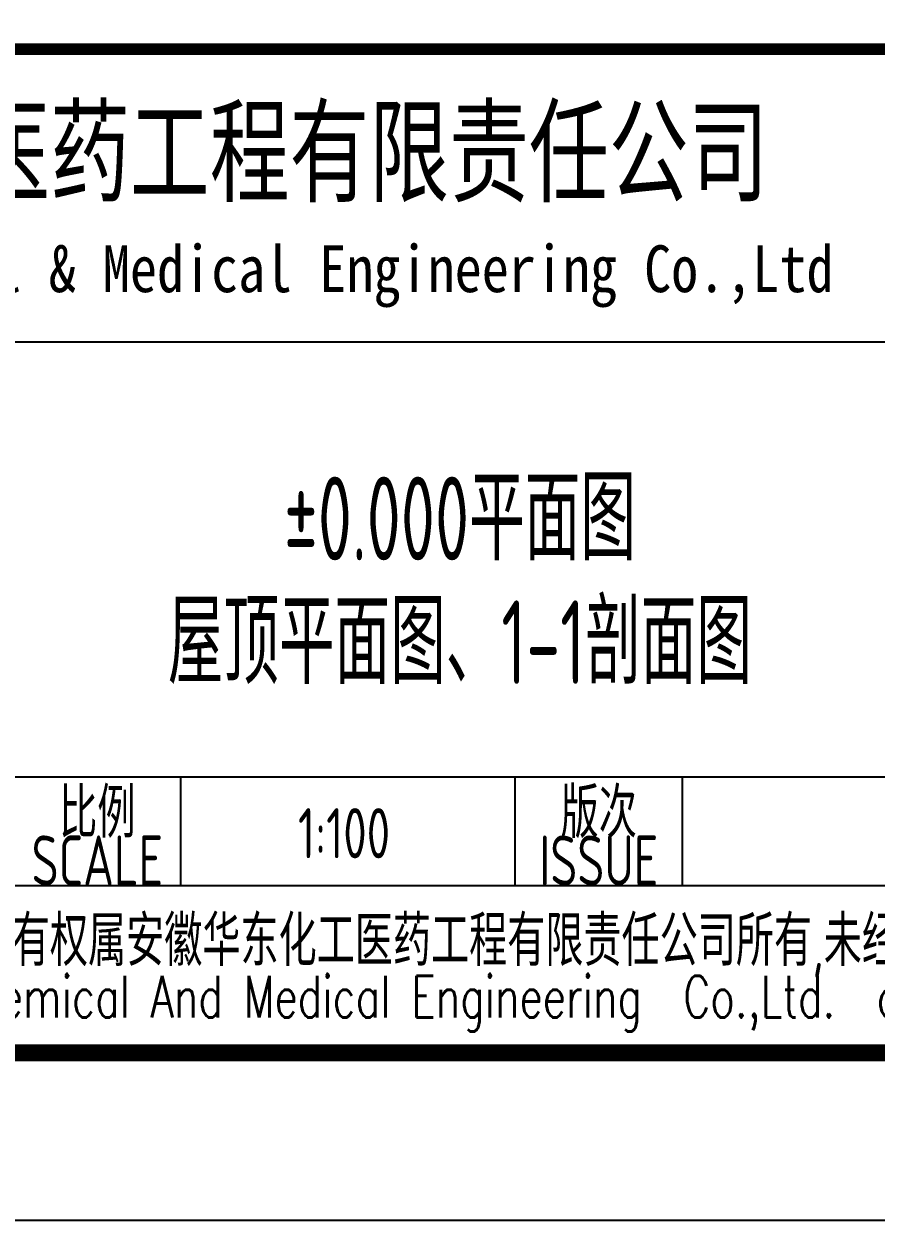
# Model space of a CAD drawing. Extents: x 4678611 to 4812712, y -485691 to -238224.
# Drawn here: x 4779333 to 4784431, y -422737 to -415586 of the extents above; entities that cross this region are included whole.
import ezdxf
from ezdxf.enums import TextEntityAlignment as Align

# ---------------------------------------------------------------- set-up
doc = ezdxf.new("R2010")
doc.units = 0
doc.header["$LTSCALE"] = 1000
doc.header["$MEASUREMENT"] = 0
doc.layers.get('0').update_dxf_attribs({"linetype": 'CONTINUOUS'})
doc.layers.add('PUB_TITLE', color=4, linetype='CONTINUOUS')
doc.styles.add('AHD', font='sceie.shx', dxfattribs={"width": 0.7, "bigfont": 'sceic.shx'})
doc.styles.add('ECEC_TQ', font='txt_l.shx', dxfattribs={"bigfont": 'hztxt_l.shx'})
doc.styles.add('sceie', font='sceie.shx', dxfattribs={"bigfont": 'sceic.shx'})
doc.styles.add('宋体', font='', dxfattribs={"width": 0.7})
doc.styles.get('宋体').set_extended_font_data('SimSun')

msp = doc.modelspace()

# ---------------------------------------------------------------- linework, layer by layer
for p, q in [((4773772.5, -417487.3), (4784772.5, -417487.3)), ((4779272.5, -420087.3), (4791772.5, -420087.3)), ((4780272.5, -420737.3), (4780272.5, -420087.3)), ((4782272.5, -420737.3), (4782272.5, -420087.3)), ((4783272.5, -420737.3), (4783272.5, -420087.3)), ((4773772.5, -420737.3), (4791772.5, -420737.3)), ((4773772.5, -421737.3), (4791772.5, -421737.3))]:
    msp.add_line(p, q)
at = {"const_width": 70}
msp.add_lwpolyline([(4791772.5, -415737.3), (4773772.5, -415737.3)], dxfattribs=at)
at = {"layer": 'PUB_TITLE', "color": 4}
msp.add_lwpolyline([(4708672.5, -422737.3), (4792772.5, -422737.3), (4792772.5, -363337.3), (4708672.5, -363337.3)], close=True, dxfattribs=at)
at = {"layer": 'PUB_TITLE', "color": 4, "const_width": 100}
msp.add_lwpolyline([(4711172.5, -421737.3), (4791772.5, -421737.3), (4791772.5, -364337.3), (4711172.5, -364337.3)], close=True, dxfattribs=at)

# ---------------------------------------------------------------- texts
for s, height, style, width, p in [('安徽华东化工医药工程有限责任公司', 500, '宋体', 0.7, (4779967.4, -416337.3)), ('Anhui Huadong Chemical & Medical Engineering Co.,Ltd', 280, '宋体', 0.85, (4779967.4, -417087.3)), ('%%P0.000平面图', 500, 'AHD', 0.7, (4781941.4, -418529.7)), ('屋顶平面图、1-1剖面图', 500, 'AHD', 0.7, (4781941.4, -419256)), ('比例', 300, 'sceie', 0.8, (4779772.5, -420287.3)), ('版次', 300, 'sceie', 0.8, (4782772.5, -420287.3)), ('1:100', 300, 'sceie', 0.8, (4781248.4, -420424.3)), ('SCALE', 300, 'sceie', 0.8, (4779772.5, -420587.3)), ('ISSUE', 300, 'sceie', 0.8, (4782772.5, -420587.3)), ('本文件专有权属安徽华东化工医药工程有限责任公司所有,未经许可不得复制或转让给第三方', 300, 'sceie', 0.8, (4782943.6, -421086.2)), ('The proprietary right of this document belongs to Anhui Huadong Chemical And Medical Engineering  Co.,Ltd.  and any replication or transfer to the 3rd. side is forbidden without its permission. ', 250, 'ECEC_TQ', 0.72, (4782772.5, -421437.3))]:
    msp.add_text(s, height=height, dxfattribs=dict(style=style, width=width)).set_placement(p, align=Align.MIDDLE)

doc.saveas('drawing.dxf')
